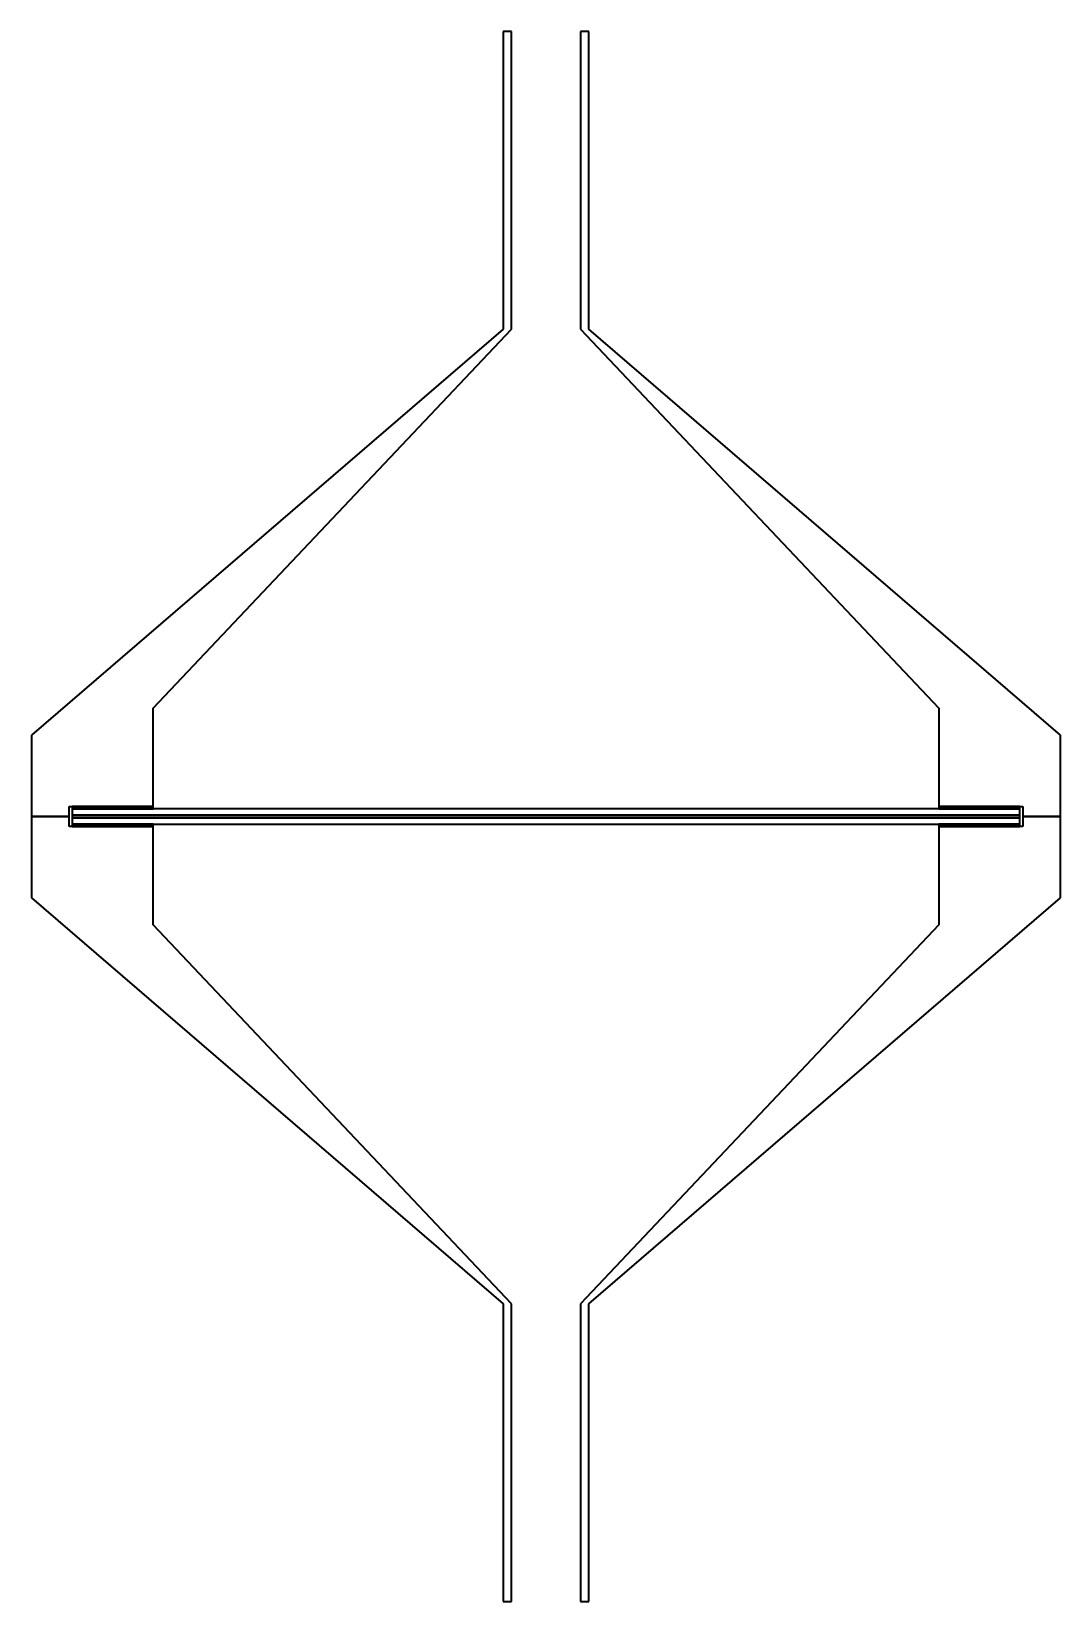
# Model space of a CAD drawing. Header units: millimetres. Extents: x -38 to 38, y -58 to 58.
import ezdxf

# ---------------------------------------------------------------- set-up
doc = ezdxf.new("R2010")
doc.units = ezdxf.units.MM
doc.layers.add('outline', color=7, linetype='Continuous', lineweight=35)

msp = doc.modelspace()

# ---------------------------------------------------------------- linework, layer by layer
at = {"layer": 'outline'}
for p, q in [((-3.175, 58), (-3.175, 36)), ((-2.54, 58), (-3.175, 58)), ((-2.54, 36), (-2.54, 58)), ((2.54, 58), (2.54, 36)), ((3.175, 58), (2.54, 58)), ((3.175, 36), (3.175, 58)), ((-3.175, 36), (-38, 6)), ((-29, 8), (-2.54, 36)), ((2.54, 36), (29, 8)), ((38, 6), (3.175, 36)), ((-29, 0.74), (-29, 8)), ((29, 8), (29, 0.74)), ((-38, 6), (-38, 0)), ((38, 0), (38, 6)), ((-38, 0), (-35.2, 0)), ((-35.2, 0), (-38, 0)), ((-38, 0), (-38, -6)), ((-35.2, 0.74), (-29, 0.74)), ((-35.2, 0), (-35.2, 0.74)), ((-35.2, -0.74), (-35.2, 0)), ((-29, 0.74), (-35, 0.74)), ((-35, 0.74), (-35, 0.57)), ((-35, 0.57), (-29, 0.57)), ((-35, 0.57), (-35, 0.09)), ((35, 0.57), (-35, 0.57)), ((-35, 0.09), (-35, -0.09)), ((35, 0.09), (-35, 0.09)), ((-35, 0.09), (35, 0.09)), ((-29, 0.57), (-29, 0.74)), ((29, 0.74), (29, 0.57)), ((35, 0.74), (29, 0.74)), ((29, 0.74), (35.2, 0.74)), ((29, 0.57), (35, 0.57)), ((35, 0.57), (35, 0.74)), ((35, 0.09), (35, 0.57)), ((35, -0.09), (35, 0.09)), ((35.2, 0.74), (35.2, 0)), ((35.2, 0), (35.2, -0.74)), ((38, 0), (35.2, 0)), ((35.2, 0), (38, 0)), ((38, -6), (38, 0)), ((-29, -0.74), (-35.2, -0.74)), ((-35, -0.09), (35, -0.09)), ((-35, -0.09), (-35, -0.57)), ((35, -0.09), (-35, -0.09)), ((-35, -0.57), (-35, -0.74)), ((-29, -0.57), (-35, -0.57)), ((-35, -0.57), (35, -0.57)), ((-35, -0.74), (-29, -0.74)), ((-29, -0.74), (-29, -0.57)), ((-29, -8), (-29, -0.74)), ((29, -0.57), (29, -0.74)), ((35, -0.57), (29, -0.57)), ((29, -0.74), (29, -8)), ((35.2, -0.74), (29, -0.74)), ((29, -0.74), (35, -0.74)), ((35, -0.57), (35, -0.09)), ((35, -0.74), (35, -0.57)), ((-38, -6), (-3.175, -36)), ((3.175, -36), (38, -6)), ((-2.54, -36), (-29, -8)), ((29, -8), (2.54, -36)), ((-3.175, -36), (-3.175, -58)), ((-2.54, -58), (-2.54, -36)), ((2.54, -36), (2.54, -58)), ((3.175, -58), (3.175, -36)), ((-3.175, -58), (-2.54, -58)), ((2.54, -58), (3.175, -58))]:
    msp.add_line(p, q, dxfattribs=at)

doc.saveas('drawing.dxf')
